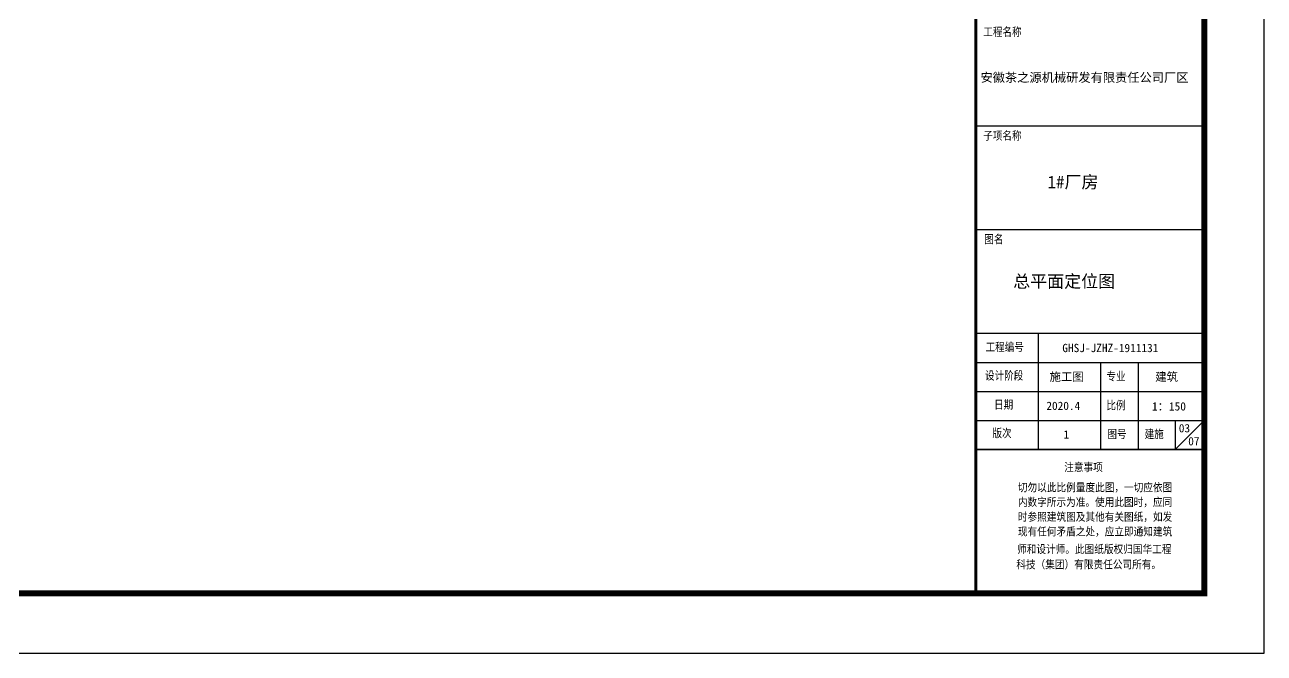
# Model space of a CAD drawing. Extents: x -21908402 to 2681150, y 103181 to 5079726.
# Drawn here: x 1490499 to 1511181, y 462887 to 473378 of the extents above; entities that cross this region are included whole.
import ezdxf

# ---------------------------------------------------------------- set-up
doc = ezdxf.new("R2010")
doc.units = 0
doc.header["$LTSCALE"] = 1000
for name, color, linetype in [('1', 140, 'Continuous'), ('PP-PM-TK', 7, 'Continuous'), ('PUB_TEXT', 7, 'Continuous'), ('PUB_TITLE', 4, 'Continuous')]:
    doc.layers.add(name, color=color, linetype=linetype)
doc.styles.add('-黑体', font='simhei.ttf', dxfattribs={"width": 0.8})
doc.styles.add('TQ', font='txt.shx', dxfattribs={"width": 0.8, "bigfont": 'hztxt.shx'})

# ---------------------------------------------------------------- blocks, each defined once
blk = doc.blocks.new('GFDD')
at = {"layer": '1'}
for p, q in [((1619746, 387594), (1627996, 387594)), ((1619746, 383844), (1627996, 383844))]:
    blk.add_line(p, q, dxfattribs=at)
at = {"layer": '1', "color": 4}
for p, q in [((1619746, 380094), (1627996, 380094)), ((1621996, 380094), (1621996, 375894)), ((1619746, 379044), (1627996, 379044)), ((1624246, 379044), (1624246, 375894)), ((1625603, 379044), (1625603, 375894)), ((1619746, 377994), (1627996, 377994)), ((1619746, 376944), (1627996, 376944)), ((1626946, 376944), (1626946, 375894)), ((1627996, 376944), (1626946, 375894))]:
    blk.add_line(p, q, dxfattribs=at)
at = {"layer": '1', "color": 4, "const_width": 60}
blk.add_lwpolyline([(1619746, 375894), (1627996, 375894)], dxfattribs=at)
at = {"layer": 'PP-PM-TK', "color": 4, "const_width": 105}
blk.add_lwpolyline([(1619746, 456797), (1619746, 370697)], dxfattribs=at)
at = {"layer": 'PUB_TEXT', "color": 2, "style": 'TQ'}
for s, height, p in [('工程名称', 300, (1620015, 390806)), ('子项名称', 300, (1620015, 387055)), ('图名', 300, (1620051, 383316)), ('工程编号', 300, (1620097, 379418)), ('设计阶段', 300, (1620077, 378388)), ('专业', 300, (1624463, 378363)), ('日期', 300, (1620404, 377338)), ('比例', 300, (1624463, 377313)), ('版次', 300, (1620345, 376309)), ('图号', 300, (1624497, 376274)), ('建施', 300, (1625841, 376273)), ('注意事项', 290.4, (1622936, 375081)), ('切勿以此比例量度此图，一切应依图', 290.4, (1621263, 374352)), ('内数字所示为准。使用此图时，应同', 290.4, (1621263, 373821)), ('时参照建筑图及其他有关图纸，如发', 290.4, (1621263, 373289)), ('现有任何矛盾之处，应立即通知建筑', 290.4, (1621263, 372756)), ('师和设计师。此图纸版权归国华工程', 290.4, (1621234, 372122)), ('科技（集团）有限责任公司所有。', 290.4, (1621207, 371568))]:
    blk.add_text(s, height=height, dxfattribs=at).set_placement(p)
at = {"layer": 'PUB_TITLE', "color": 255, "style": '-黑体'}
for s, height, p in [('安徽茶之源机械研发有限责任公司厂区', 324, (1619912, 389177)), ('1#厂房', 450, (1622334, 385336)), ('GHSJ-JZHZ-1911131', 300, (1622868, 379413)), ('施工图', 300, (1622411, 378373)), ('建筑', 300, (1626226, 378373)), ('2020.4', 300, (1622290, 377323)), ('1：150', 300, (1626107, 377303)), ('1', 300, (1622911, 376286)), ('07', 300, (1627415, 376045))]:
    blk.add_text(s, height=height, dxfattribs=at).set_placement(p)

msp = doc.modelspace()

# ---------------------------------------------------------------- linework, layer by layer
at = {"layer": 'PUB_TITLE'}
msp.add_lwpolyline([(1451781, 462887), (1511181, 462887), (1511181, 504887), (1451781, 504887)], close=True, dxfattribs=at)
at = {"layer": 'PUB_TITLE', "const_width": 100}
msp.add_lwpolyline([(1454281, 463887), (1510181, 463887), (1510181, 503887), (1454281, 503887)], close=True, dxfattribs=at)

# ---------------------------------------------------------------- block references
at = {"layer": 'PUB_TITLE', "xscale": 0.4620000000286382, "yscale": 0.4619999999958964, "zscale": 0.4620000000000001}
msp.add_blockref('GFDD', (758047, 292624), dxfattribs=at)

# ---------------------------------------------------------------- texts
at = {"layer": 'PUB_TITLE', "color": 255, "style": '-黑体'}
for s, height, p in [('总平面定位图', 207.9, (1506992, 468992)), ('03', 138.6, (1509756, 466574))]:
    msp.add_text(s, height=height, dxfattribs=at).set_placement(p)

doc.saveas('drawing.dxf')
